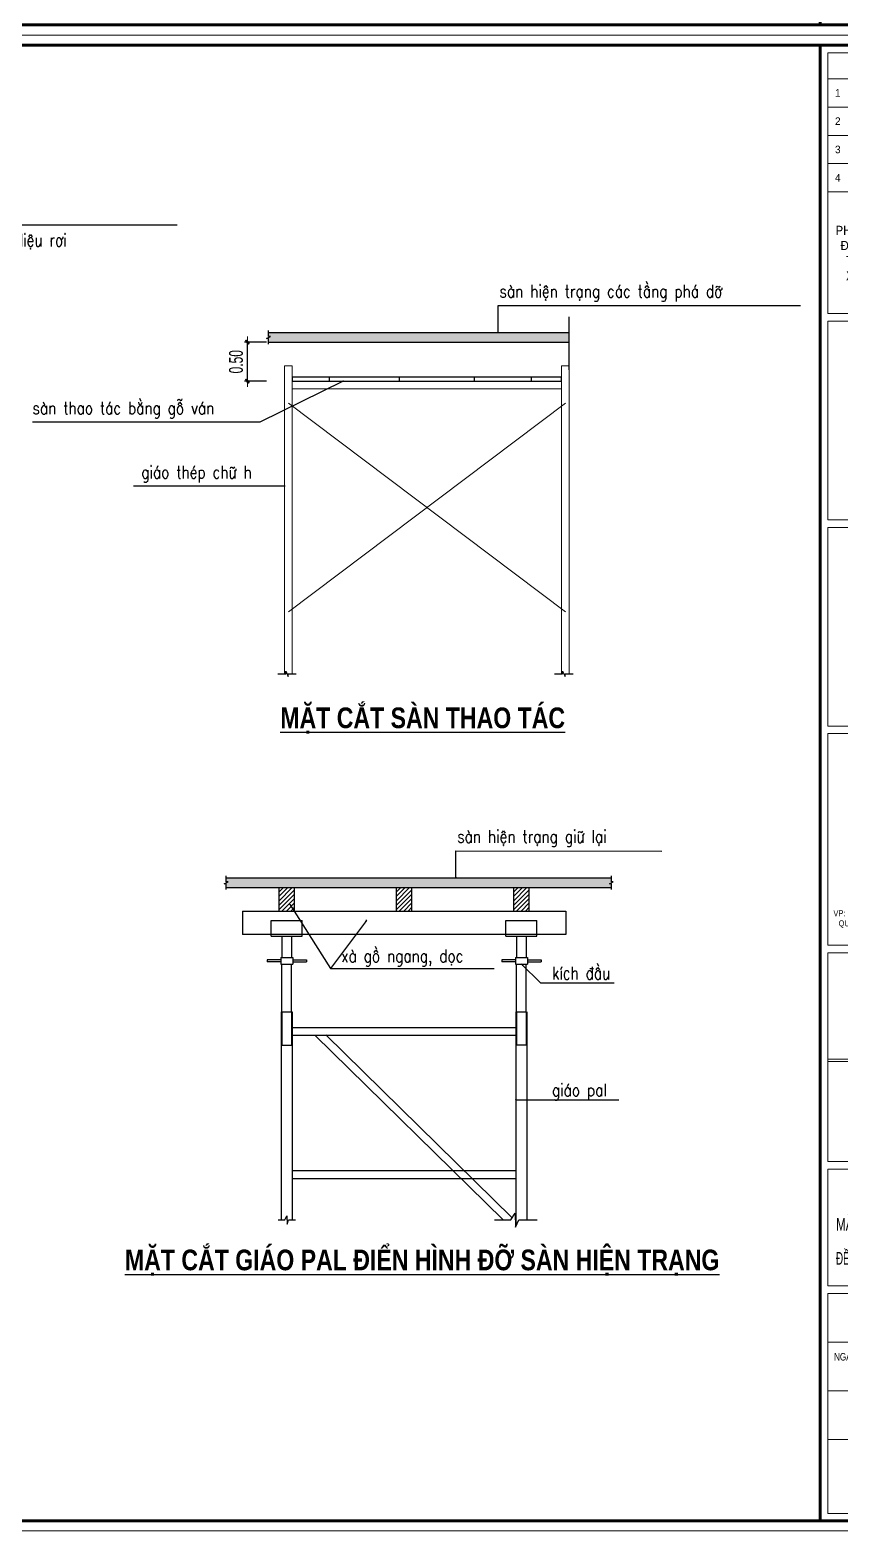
# Model space of a CAD drawing. Header units: millimetres. Extents: x 480521 to 6014615, y -961280 to 187869.
# Drawn here: x 752654 to 765394, y -80853 to -57251 of the extents above; entities that cross this region are included whole.
import ezdxf
from ezdxf.enums import TextEntityAlignment as Align

# ---------------------------------------------------------------- set-up
doc = ezdxf.new("R2010")
doc.units = ezdxf.units.MM
doc.header["$LTSCALE"] = 600
doc.header["$MEASUREMENT"] = 0
doc.layers.get('0').update_dxf_attribs({"lineweight": 0})
doc.layers.get('Defpoints').update_dxf_attribs({"lineweight": 0})
for name, color, linetype in [('01', 8, 'Continuous'), ('Border', 3, 'Continuous'), ('CHU', 1, 'Continuous'), ('TEXT', 30, 'Continuous')]:
    doc.layers.add(name, color=color, linetype=linetype)
for name, color, linetype, lineweight in [('08. Net Text', 3, 'Continuous', 13), ('dim', 144, 'Continuous', 13), ('Hatch', 250, 'Continuous', 0), ('Khungten_LCDI', 7, 'Continuous', 25), ('LC Dim', 8, 'Continuous', 18), ('LC Net thay', 7, 'Continuous', 25), ('LC Text1', 3, 'Continuous', 20), ('LC Text2', 7, 'Continuous', 25), ('Net Thay 1', 2, 'Continuous', 20)]:
    doc.layers.add(name, color=color, linetype=linetype, lineweight=lineweight)
doc.styles.add('HOATBIF', font='hoatbif.shx', dxfattribs={"width": 0.65})
doc.styles.add('Khungten', font='VHAVAN.TTF', dxfattribs={"width": 0.9, "height": 5000})
doc.styles.add('LC 1', font='VHAVANB.TTF')
doc.styles.add('LC 3', font='vnsimli.shx', dxfattribs={"width": 0.75})
doc.styles.add('LC3', font='VHARIALB.TTF', dxfattribs={"width": 0.8})
doc.styles.add('Text Khung Ten', font='VHAVAN.TTF')
doc.styles.add('Title', font='VHBLACK.TTF')
doc.dimstyles.new('1-100 (1-60)', dxfattribs={"dimscale": 79, "dimtxt": 2.5, "dimasz": 0.35, "dimexe": 0.5, "dimexo": 0, "dimgap": 0.8, "dimtad": 1, "dimdec": 0, "dimzin": 0, "dimdsep": 46, "dimtxsty": 'HOATBIF', "dimblk1": 'DOT', "dimblk2": 'DOT', "dimsah": 1, "dimcen": -1, "dimdle": 1, "dimclrd": 256, "dimclre": 256, "dimclrt": 4, "dimadec": 3, "dimazin": 2, "dimtfac": 0.333333, "dimtdec": 0, "dimtix": 1, "dimtmove": 2, "dimatfit": 3, "dimldrblk": 'DOT', "dimfxl": 1, "dimtvp": 0.833333, "dimtolj": 1, "dimtzin": 0, "dimarcsym": 0})
doc.dimstyles.new('1-70', dxfattribs={"dimscale": 70, "dimtxt": 2.5, "dimasz": 0.35, "dimexe": 0.5, "dimexo": 0, "dimgap": 0.8, "dimtad": 1, "dimdec": 0, "dimzin": 0, "dimdsep": 46, "dimtxsty": 'HOATBIF', "dimblk1": 'DOT', "dimblk2": 'DOT', "dimsah": 1, "dimcen": -1, "dimdle": 1, "dimclrd": 256, "dimclre": 256, "dimclrt": 4, "dimadec": 3, "dimazin": 2, "dimtfac": 0.333333, "dimtdec": 0, "dimtix": 1, "dimtmove": 2, "dimatfit": 3, "dimldrblk": 'DOT', "dimfxl": 1, "dimtvp": 0.833333, "dimtolj": 1, "dimtzin": 0, "dimarcsym": 0})

# ---------------------------------------------------------------- blocks, each defined once
blk = doc.blocks.new('lcdi fix')
at = {"layer": 'Defpoints', "lineweight": 0}
blk.add_lwpolyline([(-1200, -14850), (-1200, 14850), (40800, 14850), (40800, -14850)], close=True, dxfattribs=at)
at = {"layer": 'Khungten_LCDI', "color": 5, "lineweight": 60}
blk.add_line((36600, 14650), (36600, -14650), dxfattribs=at)
at = {"layer": 'Khungten_LCDI', "color": 9, "lineweight": 15}
for p, q in [((36750, 13981), (40450, 13981)), ((36750, 13420), (40450, 13420)), ((36750, 12858), (40450, 12858)), ((36750, 12297), (40450, 12297)), ((36750, 11735), (40450, 11735)), ((40450, -11100), (36750, -11100)), ((40450, -12067), (36750, -12067)), ((40450, -13033), (36750, -13033))]:
    blk.add_line(p, q, dxfattribs=at)
at = {"layer": 'Khungten_LCDI', "color": 5, "lineweight": 60}
blk.add_lwpolyline([(0, -14650), (0, 14650), (40600, 14650), (40600, -14650)], close=True, dxfattribs=at)
at = {"layer": 'Khungten_LCDI', "color": 9, "lineweight": 15}
for points in [[(36750, 9321), (40450, 9321), (40450, 14500), (36750, 14500)], [(36750, 5226), (40450, 5226), (40450, 9171), (36750, 9171)], [(36750, 1131), (40450, 1131), (40450, 5076), (36750, 5076)], [(36750, -3222), (40450, -3222), (40450, 981), (36750, 981)], [(36750, -5485), (40450, -5485), (40450, -3372), (36750, -3372)], [(36750, -7517), (40450, -7517), (40450, -5485), (36750, -5485)], [(36750, -7517), (40450, -7517), (40450, -5526), (36750, -5526)], [(36750, -9983), (40450, -9983), (40450, -7667), (36750, -7667)], [(36750, -14500), (40450, -14500), (40450, -10133), (36750, -10133)]]:
    blk.add_lwpolyline(points, close=True, dxfattribs=at)
at = {"color": 7, "style": 'Khungten', "width": 0.8}
blk.add_text('ngµy hoµn thµnh', height=150, dxfattribs=at).set_placement((37654, -11466), align=Align.CENTER)
at = {"color": 4, "insert": (38609, 10371), "char_height": 180, "width": 3443.58, "attachment_point": 5, "style": 'Khungten'}
blk.add_mtext('{\\f.VnArialH|b0|i0|c0|p34;PH\\fArial|b0|i0|c0|p34;ƯƠ\\f.VnArialH|b0|i0|c0|p34;NG \\fArial|b0|i0|c0|p34;Á\\f.VnArialH|b0|i0|c0|p34;N PH\\fArial|b0|i0|c0|p34;Á \\f.VnArialH|b0|i0|c0|p34;D\\fArial|b0|i0|c0|p34;Ỡ \\f.VnArialH|b0|i0|c0|p34;2 H\\fArial|b0|i0|c0|p34;Ộ \\f.VnArialH|b0|i0|c0|p34;GIA \\fArial|b0|i0|c0|p34;Đ\\f.VnArialH|b0|i0|c0|p34;×NH B\\fArial|b0|i0|c0|p34;Ị \\f.VnArialH|b0|i0|c0|p34;C\\fArial|b0|i0|c0|p34;Ắ\\f.VnArialH|b0|i0|c0|p34;T XÐN M\\fArial|b0|i0|c0|p34;Ộ\\f.VnArialH|b0|i0|c0|p34;T PH\\fArial|b0|i0|c0|p34;Ầ\\f.VnArialH|b0|i0|c0|p34;N TH\\fArial|b0|i0|c0|p34;Ự\\f.VnArialH|b0|i0|c0|p34;C HI\\fArial|b0|i0|c0|p34;Ệ\\f.VnArialH|b0|i0|c0|p34;N D\\fArial|b0|i0|c0|p34;Ự Á\\f.VnArialH|b0|i0|c0|p34;N \\fArial|b0|i0|c0|p34;ĐẦ\\f.VnArialH|b0|i0|c0|p34;U T\\fArial|b0|i0|c0|p34;Ư \\f.VnArialH|b0|i0|c0|p34;X\\fArial|b0|i0|c0|p34;Â\\f.VnArialH|b0|i0|c0|p34;Y D\\fArial|b0|i0|c0|p34;Ự\\f.VnArialH|b0|i0|c0|p34;NG TUY\\fArial|b0|i0|c0|p34;Ế\\f.VnArialH|b0|i0|c0|p34;N \\fArial|b0|i0|c0|p34;ĐƯỜ\\f.VnArialH|b0|i0|c0|p34;NG \\fArial|b0|i0|c0|p34;Đ\\f.VnArialH|b0|i0|c0|p34;«NG KHª 2}', dxfattribs=at)
at = {"color": 7, "insert": (38600, -2526), "char_height": 120, "attachment_point": 2, "style": 'Khungten'}
blk.add_mtext_dynamic_manual_height_columns('vp: 157 no 4 - 97 b¹ch ®»ng - ph\xadêng h¹ lý   quËn hång bµng - thµnh phè h¶i phßng ', width=3421.65, gutter_width=25, heights=[0], dxfattribs=at)
at = {"color": 7, "style": 'Khungten', "width": 0.8}
for tag, p in [('REVISION', (39499, -10746)), ('NGAYHT', (39546, -11609))]:
    blk.add_attdef(tag, text='', height=200, dxfattribs=at).set_placement(p, align=Align.CENTER)
at = {"layer": '08. Net Text', "color": 7, "style": 'Text Khung Ten'}
blk.add_text('1', height=150, dxfattribs=at).set_placement((36892, 13627))
at = {"layer": '08. Net Text', "color": 7, "ltscale": 2, "style": 'Text Khung Ten'}
for s, p in [('2', (36892, 13065)), ('3', (36892, 12504)), ('4', (36892, 11942))]:
    blk.add_text(s, height=150, dxfattribs=at).set_placement(p)
at = {"layer": 'LC Text1', "color": 3, "style": 'LC 1', "width": 1.834006}
for tag, p, p2 in [('TENBANVE1', (36913, -8886), (40339, -8886)), ('TENBANVE2', (36913, -9562), (40339, -9562))]:
    blk.add_attdef(tag, text='', height=250, dxfattribs=at).set_placement(p, p2, align=Align.FIT)
at = {"layer": 'LC Text1', "style": 'Title', "width": 0.7}
blk.add_attdef('SOBANVE', text='', height=250, dxfattribs=at).set_placement((39562, -13896), align=Align.CENTER)
blk = doc.blocks.new('DOT')
at = {"layer": 'dim'}
for p, q in [((-3, 0), (3, 0)), ((-1, -1), (1, 1))]:
    blk.add_line(p, q, dxfattribs=at)
blk.add_lwpolyline([(0.5, 1), (-1, -0.5), (-0.5, -1), (1, 0.5)], close=True, dxfattribs=at)
blk = doc.blocks.new('TIEUDE1')
at = {"layer": 'LC Text2', "color": 7, "style": 'LC 1'}
blk.add_attdef('TIªU§Ò', text='', height=5, dxfattribs=at).set_placement((0, 0), align=Align.BOTTOM_CENTER)
blk.add_attdef('TL', text='', height=3, dxfattribs=at).set_placement((0, -2), align=Align.TOP_CENTER)
blk = doc.blocks.new('*D292')
at = {"layer": 'Defpoints', "color": 0, "transparency": 16777216}
for p in [(756073, -62161), (756374, -62161), (756374, -62772)]:
    blk.add_point(p, dxfattribs=at)
at = {"layer": 'LC Dim', "lineweight": -2, "transparency": 16777216}
for p, q in [((756374, -62161), (756030, -62161)), ((756073, -62742), (756073, -62192)), ((756374, -62772), (756030, -62772))]:
    blk.add_line(p, q, dxfattribs=at)
at = {"layer": 'LC Dim', "lineweight": -2, "transparency": 16777216, "xscale": 30.45, "yscale": 30.45, "zscale": 30.45}
for p, rotation in [((756073, -62161), 90), ((756073, -62772), 270)]:
    blk.add_blockref('DOT', p, dxfattribs=dict(at, rotation=rotation))
at = {"layer": 'LC Dim', "color": 4, "transparency": 16777216, "insert": (755895, -62467), "char_height": 217.5, "attachment_point": 5, "rotation": 90, "style": 'HOATBIF'}
blk.add_mtext('\\A1;0.50', dxfattribs=at)
blk = doc.blocks.new('_Dot')
at = {"color": 0, "linetype": 'ByBlock', "lineweight": -2}
blk.add_line((-0.5, 0), (-1, 0), dxfattribs=at)
at = {"color": 0, "linetype": 'ByBlock', "const_width": 0.5}
blk.add_lwpolyline([(-0.25, 0, 1), (0.25, 0, 1)], format="xyb", close=True, dxfattribs=at)

msp = doc.modelspace()

# ---------------------------------------------------------------- hatches: boundary and pattern name
at = {"layer": 'Hatch'}
h = msp.add_hatch(dxfattribs=at)
h.set_pattern_fill('BTCT', color=256, scale=27.5, style=0)
h.set_pattern_definition([(50, (-107828.04, -243153.5), (197.24655, -17.256837), [20.625, -226.875]), (355, (-107828.04, -243153.5), (-38.156617, 206.852837), [16.5, -181.5]), (100.4514, (-107811.6, -243154.94), (159.09008, 189.595874), [17.52855, -192.81408]), (46.1842, (-107828.04, -243098.5), (293.49129, -45.51773), [30.9375, -340.3125]), (96.6356, (-107803.58, -243102.3), (257.03224, 267.88241), [26.29283, -289.22107]), (351.1842, (-107828.04, -243098.5), (257.03203, 267.88262), [24.75, -272.25]), (21, (-107800.54, -243112.25), (164.14944, -110.720195), [20.625, -226.875]), (326, (-107800.54, -243112.25), (66.911716, 199.416262), [16.5, -181.5]), (71.4514, (-107786.86, -243121.48), (231.061223, 88.695887), [17.52855, -192.81408]), (37.5, (-107828.04, -243153.5), (3.34396, 91.54581), [0, -179.3, 0, -184.25, 0, -182.1875]), (7.5, (-107828.04, -243153.5), (72.344123, 108.463221), [0, -105.05, 0, -175.175, 0, -69.4375]), (327.5, (-107889.364, -243153.5), (146.80117, -6.20259), [0, -68.75, 0, -214.5, 0, -284.625]), (317.5, (-107916.86, -243153.5), (160.376197, 27.52887), [0, -89.375, 0, -142.45, 0, -202.125]), (45, (-107828.04, -243153.5), (-72.920387, 72.920387), []), (45, (-107779.43, -243153.5), (-72.920387, 72.920387), [])])
h.paths.add_polyline_path([(761135.763, -62161.306), (761135.763, -62007.522), (756404.538, -62007.522), (756404.538, -62069.036), (756435.295, -62069.036), (756373.781, -62099.792), (756404.538, -62099.792), (756404.538, -62161.306)])
h = msp.add_hatch(dxfattribs=at)
h.set_pattern_fill('BTCT', color=256, scale=27.5, style=0)
h.set_pattern_definition([(50, (-108492.73, -251728.34), (197.24655, -17.256837), [20.625, -226.875]), (355, (-108492.73, -251728.34), (-38.156617, 206.852837), [16.5, -181.5]), (100.4514, (-108476.29, -251729.78), (159.09008, 189.595874), [17.52855, -192.81408]), (46.1842, (-108492.73, -251673.34), (293.49129, -45.51773), [30.9375, -340.3125]), (96.6356, (-108468.27, -251677.13), (257.03224, 267.88241), [26.29283, -289.22107]), (351.1842, (-108492.73, -251673.34), (257.03203, 267.88262), [24.75, -272.25]), (21, (-108465.23, -251687.09), (164.14944, -110.720195), [20.625, -226.875]), (326, (-108465.23, -251687.09), (66.911716, 199.416262), [16.5, -181.5]), (71.4514, (-108451.55, -251696.32), (231.061223, 88.695887), [17.52855, -192.81408]), (37.5, (-108492.726, -251728.34), (3.34396, 91.54581), [0, -179.3, 0, -184.25, 0, -182.1875]), (7.5, (-108492.73, -251728.34), (72.344123, 108.463221), [0, -105.05, 0, -175.175, 0, -69.4375]), (327.5, (-108554.05, -251728.34), (146.80117, -6.20259), [0, -68.75, 0, -214.5, 0, -284.625]), (317.5, (-108581.55, -251728.34), (160.376197, 27.52887), [0, -89.375, 0, -142.45, 0, -202.125]), (45, (-108492.73, -251728.34), (-72.920387, 72.920387), []), (45, (-108444.11, -251728.34), (-72.920387, 72.920387), [])])
h.paths.add_polyline_path([(761798.08, -70736.146), (761798.08, -70674.632), (761767.324, -70674.632), (761798.08, -70659.254), (761798.08, -70582.361), (755739.851, -70582.361), (755739.851, -70643.875), (755770.608, -70643.875), (755739.851, -70659.254), (755739.851, -70736.146)])
h = msp.add_hatch(dxfattribs=at)
h.set_pattern_fill('ANSI31', color=256, scale=15.378432, style=0)
h.set_pattern_definition([(45, (583788.523, -108318.1), (-34.525565, 34.525565), [])])
h.paths.add_polyline_path([(756815.095, -71105.228), (756815.095, -70736.146), (756569.04, -70736.146), (756569.04, -71105.228)])
h = msp.add_hatch(dxfattribs=at)
h.set_pattern_fill('ANSI31', color=256, scale=15.378432, style=0)
h.set_pattern_definition([(45, (585633.935, -108318.1), (-34.525565, 34.525565), [])])
h.paths.add_polyline_path([(758660.507, -71105.228), (758660.507, -70736.146), (758414.452, -70736.146), (758414.452, -71105.228)])
h = msp.add_hatch(dxfattribs=at)
h.set_pattern_fill('ANSI31', color=256, scale=15.378432, style=0)
h.set_pattern_definition([(45, (587479.347, -108318.1), (-34.525565, 34.525565), [])])
h.paths.add_polyline_path([(760505.918, -71105.228), (760505.918, -70736.146), (760259.863, -70736.146), (760259.863, -71105.228)])

# ---------------------------------------------------------------- linework, layer by layer
at = {"layer": '01'}
msp.add_line((761135.763, -62591.902), (761135.763, -61762.666), dxfattribs=at)
for points in [[(756404.538, -62192.063), (756404.538, -62099.792), (756373.781, -62099.792), (756435.295, -62069.036), (756404.538, -62069.036), (756404.538, -61976.765)], [(756550.385, -67374.775), (756675.623, -67374.775), (756675.623, -67333.029), (756717.368, -67416.52), (756717.368, -67374.775), (756842.606, -67374.775)], [(760906.385, -67374.775), (761031.623, -67374.775), (761031.623, -67333.029), (761073.368, -67416.52), (761073.368, -67374.775), (761198.606, -67374.775)], [(755739.851, -70766.903), (755739.851, -70674.632), (755709.094, -70674.632), (755770.608, -70643.875), (755739.851, -70643.875), (755739.851, -70551.604)], [(761798.08, -70766.903), (761798.08, -70674.632), (761767.324, -70674.632), (761828.837, -70643.875), (761798.08, -70643.875), (761798.08, -70551.604)]]:
    msp.add_lwpolyline(points, dxfattribs=at)
at = {"layer": 'Border'}
for p, q in [((756569.04, -70736.146), (756569.04, -71105.228)), ((756815.095, -71105.228), (756815.095, -70736.146)), ((758414.452, -70736.146), (758414.452, -71105.228)), ((758660.507, -71105.228), (758660.507, -70736.146)), ((760259.863, -70736.146), (760259.863, -71105.228)), ((760505.918, -71105.228), (760505.918, -70736.146)), ((756569.04, -71105.228), (756815.095, -71105.228)), ((758414.452, -71105.228), (758660.507, -71105.228)), ((760259.863, -71105.228), (760505.918, -71105.228))]:
    msp.add_line(p, q, dxfattribs=at)
at = {"layer": 'CHU'}
for p, q in [((756404.538, -62161.306), (761135.763, -62161.306)), ((755739.851, -70736.146), (761798.08, -70736.146)), ((755994.076, -71105.228), (761080.882, -71105.228)), ((755994.076, -71105.228), (755994.076, -71474.31)), ((756449.434, -71253.274), (756936.901, -71253.274)), ((756449.434, -71498.377), (756449.434, -71253.274)), ((756936.901, -71498.377), (756936.901, -71253.274)), ((760140.258, -71253.274), (760627.725, -71253.274)), ((760140.258, -71498.377), (760140.258, -71253.274)), ((760627.725, -71498.377), (760627.725, -71253.274)), ((761080.882, -71105.228), (761080.882, -71474.31)), ((760923.32, -71474.31), (755994.076, -71474.31)), ((756449.434, -71498.377), (756936.901, -71498.377)), ((756615.175, -71498.377), (756615.175, -71834.001)), ((756615.175, -71498.377), (756615.175, -71834.001)), ((756768.959, -71498.377), (756768.959, -71834.001)), ((760140.258, -71498.377), (760627.725, -71498.377)), ((760305.999, -71498.377), (760305.999, -71834.001)), ((760305.999, -71498.377), (760305.999, -71834.001)), ((760305.999, -71498.377), (760305.999, -71834.001)), ((760459.783, -71498.377), (760459.783, -71834.001)), ((760459.783, -71498.377), (760459.783, -71834.001)), ((761080.882, -71474.31), (760627.725, -71474.31)), ((756382.757, -71872.415), (756382.757, -71903.172)), ((756599.261, -71872.415), (756382.757, -71872.415)), ((756599.261, -71903.172), (756382.757, -71903.172)), ((756599.261, -71834.001), (756599.261, -71941.586)), ((756599.261, -71834.001), (756787.074, -71834.001)), ((756599.261, -71941.586), (756787.074, -71941.586)), ((756615.175, -72691.213), (756615.175, -71941.586)), ((756768.959, -72691.213), (756768.959, -71941.586)), ((756787.074, -71834.001), (756787.074, -71941.586)), ((756787.074, -71872.415), (757003.578, -71872.415)), ((756787.074, -71903.172), (757003.578, -71903.172)), ((757003.578, -71872.415), (757003.578, -71903.172)), ((760073.581, -71872.415), (760073.581, -71903.172)), ((760290.085, -71872.415), (760073.581, -71872.415)), ((760290.085, -71903.172), (760073.581, -71903.172)), ((760290.085, -71834.001), (760290.085, -71941.586)), ((760290.085, -71834.001), (760477.898, -71834.001)), ((760290.085, -71941.586), (760477.898, -71941.586)), ((760305.999, -72691.213), (760305.999, -71941.586)), ((760459.783, -72691.213), (760459.783, -71941.586)), ((760477.898, -71834.001), (760477.898, -71941.586)), ((760477.898, -71872.415), (760694.401, -71872.415)), ((760477.898, -71903.172), (760694.401, -71903.172)), ((760694.401, -71872.415), (760694.401, -71903.172)), ((756605.555, -72691.213), (756778.579, -72691.213)), ((756605.555, -72691.213), (756605.555, -75962.351)), ((756615.175, -72691.213), (756615.175, -73215.374)), ((756768.959, -72691.213), (756768.959, -73215.374)), ((756778.579, -72691.213), (756778.579, -75962.351)), ((760296.102, -72691.213), (760296.102, -76057.046)), ((760305.722, -72691.213), (760305.722, -73215.374)), ((760305.999, -72691.213), (760459.783, -72691.213)), ((760459.506, -72691.213), (760459.506, -73215.374)), ((760469.126, -72691.213), (760469.126, -75962.351)), ((756778.579, -72934.222), (760296.102, -72934.222)), ((756778.579, -73057.25), (760296.102, -73057.25)), ((757135.632, -73057.25), (760099.071, -75962.351)), ((757307.374, -73053.328), (760238.508, -75926.761)), ((756613.999, -73215.374), (756771.55, -73215.374)), ((760460.682, -73215.374), (760303.131, -73215.374)), ((756778.579, -75185.563), (760296.102, -75185.563)), ((756778.579, -75308.591), (760296.102, -75308.591)), ((756555.759, -75962.351), (756663.342, -75962.351)), ((756663.342, -75962.351), (756693.571, -75895.192)), ((756693.571, -75895.192), (756697.281, -76028.561)), ((756697.281, -76028.561), (756720.893, -75962.351)), ((756720.893, -75962.351), (756828.476, -75962.351)), ((759959.509, -75962.351), (760214.981, -75962.351)), ((760214.981, -75962.351), (760284.363, -75857.394)), ((760284.363, -75857.394), (760288.374, -76073.668)), ((760288.374, -76073.668), (760340.511, -75961.526)), ((760344.121, -75962.351), (760628.869, -75962.351))]:
    msp.add_line(p, q, dxfattribs=at)
at = {"layer": 'Net Thay 1'}
for p, q in [((756719.263, -63117.594), (761075.263, -66401.555)), ((761075.263, -63117.594), (756719.263, -66401.555))]:
    msp.add_line(p, q, dxfattribs=at)
for points in [[(756779.763, -67374.775), (756779.763, -62530.389), (756658.763, -62530.389), (756658.763, -67374.775)], [(761135.763, -67374.775), (761135.763, -62530.389), (761014.763, -62530.389), (761014.763, -67374.775)]]:
    msp.add_lwpolyline(points, dxfattribs=at)
msp.add_lwpolyline([(756779.763, -62893.389), (761014.763, -62893.389), (761014.763, -62772.389), (756779.763, -62772.389)], close=True, dxfattribs=at)
at = {"layer": 'TEXT'}
for p, q in [((756404.538, -62007.522), (761135.763, -62007.522)), ((757366.943, -62772.389), (757366.943, -62711.889)), ((758463.789, -62772.389), (758463.789, -62711.889)), ((759645.734, -62772.389), (759645.734, -62711.889)), ((760540.269, -62772.389), (760540.269, -62711.889)), ((755739.851, -70582.361), (761798.08, -70582.361))]:
    msp.add_line(p, q, dxfattribs=at)
msp.add_lwpolyline([(756779.763, -62772.389), (761014.763, -62772.389), (761014.763, -62711.889), (756779.763, -62711.889)], close=True, dxfattribs=at)

# ---------------------------------------------------------------- block references
at = {"layer": 'LC Net thay', "xscale": 0.7920000205415982, "yscale": 0.7920000205415982, "zscale": 0.7920000205415982}
msp.add_blockref('lcdi fix', (736096.945, -45569.095), dxfattribs=at)
at = {"layer": 'LC Net thay'}
ref = msp.add_blockref('lcdi fix', (736096.945, -69091.495), dxfattribs=dict(at, xscale=0.7920000205415982, yscale=0.7920000205415982, zscale=0.7920000205415982))
ref.add_attrib('TENBANVE2', '®Ò xuÊt c\xadìng chÕ thu håi ®Êt', dxfattribs={"layer": 'LC Text1', "height": 198, "style": 'Title', "width": 0.507222}).set_placement((765331.771, -76664.968), (768045.549, -76664.968), align=Align.FIT)
ref.add_attrib('TENBANVE1', 'mÆt b»ng vÞ trÝ hiÖn tr¹ng', dxfattribs={"layer": 'LC Text1', "height": 198, "style": 'Title', "width": 0.593037}).set_placement((765331.771, -76129.018), (768045.549, -76129.018), align=Align.FIT)
at = {"layer": 'LC Text2'}
ref = msp.add_blockref('TIEUDE1', (758830.729, -68326.525), dxfattribs=dict(at, xscale=66.00000000004252, yscale=66.00000000004252, zscale=66.00000000004252))
ref.add_attrib('TIªU§Ò', '%%UmÆt c¾t sµn thao t¸c', dxfattribs={"color": 7, "height": 325.01136, "style": 'LC3', "width": 0.8}).set_placement((758830.729, -68326.525), align=Align.BOTTOM_CENTER)
ref = msp.add_blockref('TIEUDE1', (758822.21, -76850.66), dxfattribs=dict(at, xscale=66.00000000004252, yscale=66.00000000004252, zscale=66.00000000004252))
ref.add_attrib('TIªU§Ò', '%%UmÆt c¾t gi¸o pal ®iÓn h×nh ®ì sµn hiÖn tr¹ng', dxfattribs={"color": 7, "height": 325.01136, "style": 'LC3', "width": 0.8}).set_placement((758822.21, -76850.66), align=Align.BOTTOM_CENTER)

# ---------------------------------------------------------------- texts
at = {"layer": 'LC Text1', "color": 3, "style": 'LC 3', "width": 0.8}
for s, p in [('bè trÝ l\xadíi, b¹t vµ sµn gç thao t¸c ®ì vËt liÖu r¬i', (747793.995, -60652.514)), ('sµn hiÖn tr¹ng c¸c tÇng ph¸ dì', (760039.658, -61456.478)), ('sµn thao t¸c b»ng gç v¸n', (752695.063, -63293.086)), ('gi¸o thÐp ch÷ h', (754404.725, -64301.555)), ('sµn hiÖn tr¹ng gi÷ l¹i', (759374.971, -70031.317)), ('xµ gå ngang, däc', (757549.795, -71909.61)), ('kÝch ®Çu', (760863.766, -72178.682)), ('gi¸o pal', (760863.766, -74017.088))]:
    msp.add_text(s, height=198, dxfattribs=at).set_placement(p)

# ---------------------------------------------------------------- dimensions: what is measured, and where the dimension line sits
at = {"layer": 'LC Dim'}
dim = msp.add_linear_dim(base=(756073.232, -62161.306), p1=(756373.781, -62772.389), p2=(756373.781, -62161.306), angle=90, text='0.50', dimstyle='1-100 (1-60)', override={"dimscale": 87, "dimdec": 2, "dimlfac": 0.001}, dxfattribs=at)
dim.commit()
dim.dimension.update_dxf_attribs({"geometry": '*D292', "text_midpoint": (755894.882, -62466.847)})

# ---------------------------------------------------------------- leaders
at = {"layer": '01'}
for points in [[(757580.635, -62772.389), (756268.443, -63419.14), (752695.063, -63419.14)], [(756658.763, -64421.189), (754280.746, -64421.189)], [(756747.327, -71004.573), (757382.453, -72007.341), (759956.957, -72007.341)], [(757944.916, -71251.586), (757382.453, -72007.341), (759956.957, -72007.341)], [(760383.991, -71941.586), (760686.053, -72234.339), (761841.873, -72234.339)], [(760296.102, -74072.745), (761917.417, -74072.745)]]:
    msp.add_leader(points, dimstyle='1-70', override={"dimgap": 0.8, "dimtad": 0}, dxfattribs=at)
at = {"layer": 'LC Dim'}
for points in [[(744136.79, -59892.448), (747669.141, -60312.263), (754969.506, -60312.263)], [(745336.272, -62048.24), (747669.141, -60312.263), (752722.995, -60312.263)]]:
    msp.add_leader(points, dimstyle='1-100 (1-60)', dxfattribs=at)
for points in [[(760018.517, -62007.522), (760018.517, -61581.717), (764774.626, -61581.717)], [(759353.83, -70582.361), (759353.83, -70156.556), (762593.204, -70163.132)]]:
    msp.add_leader(points, dimstyle='1-100 (1-60)', override={"dimdec": 2, "dimlfac": 0.001}, dxfattribs=at)

doc.saveas('drawing.dxf')
